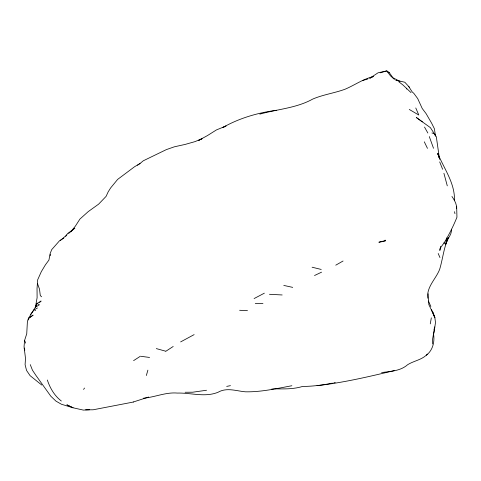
<?xml version="1.0" encoding="UTF-8"?>
<svg xmlns="http://www.w3.org/2000/svg" width="481" height="481" viewBox="0 0 481 481"><rect width="100%" height="100%" fill="white"/><g stroke="black" fill="none" stroke-linecap="round" stroke-linejoin="round"><path stroke-width="0.72" d="M451.376 229.251C452.128 234.908 446.867 238.738 445.821 244.071L443.915 242.869M427.747 298.196C426.425 286.85 435.894 279.076 439.658 269.348C442.815 258.814 443.771 247.697 448.382 237.602L445.821 244.071L446.524 237.891M50.216 255.772L50.258 254.419M456.577 208.399C456.89 204.028 454.28 199.958 451.948 196.44M39.598 302.537L41.126 301.01L36.995 303.487L35.263 307.317L28.397 318.494L27.411 321.416L26.738 333.778L24.591 340.398L24.056 346.627L25.511 358.471L25.09 364.676L26.545 370.424L30.087 375.661L41.763 385.034M432.678 343.963L432.467 339.881L434.77 326.918M440.145 248.286L439.844 250.421L440.638 246.849M433.886 333.213L435.503 322.523L434.884 317.791L432.996 312.145M430.273 323.881L431.331 317.851M434.036 329.858L434.307 328.397M440.614 246.735L440.277 248.094L444.582 242.165C449.278 234.103 453.475 225.926 456.95 217.202L456.655 206.289M146.356 375.505L147.883 370.154M65.747 236.285L67.574 233.556L72.655 229.858L74.146 228.253M83.55 389.418L84.554 388.047M30.483 314.574L34.199 309.74L37.482 307.99M381.649 372.553C390.698 371.356 400.475 371.031 407.684 364.676C414.045 360.696 422.246 359.86 427.411 354.064M36.544 305.597L35.263 307.317L39.424 304.768L36.995 303.487L35.522 306.619L37.103 297.769L37.037 288.588L37.662 279.816L41.3 271.681L45.406 264.845L48.936 260.065L50.132 253.673L51.689 249.657L59.638 240.644L63.823 238.107M71.128 231.361L75.325 226.19L79.93 219.053L88.209 211.628L98.617 204.148L106.091 196.374L108.177 191.853L110.654 187.909L117.635 179.407L134.542 166.751L140.031 163.498L143.26 160.804L166.372 149.603L174.435 146.789L185.149 144.42L195.021 141.618L202.044 138.702L198.419 140.494L207.497 135.552L216.426 129.924L226.028 126.034L222.505 127.693C239.045 118.212 257.738 112.746 276.593 110.275M426.352 355.267C432.834 350.18 434.806 341.955 433.555 334.163M60.528 240.356L66.817 234.975M68.645 233.459L74.874 228.138M28.397 318.494L33.021 315.169L28.397 318.494L28.463 319.943M137.488 165.242L140.031 163.498M369.853 78.187L378.09 72.781L386.784 70.899L389.231 72.565L392.947 77.766L399.952 81.373L395.839 80.147L404.816 82.245L409.379 87.199M165.909 351.226L173.208 346.482M133.592 360.636L140.5 356.168M335.768 265.175L343.067 261.009M369.883 78.259L373.509 76.377M194.132 334.62L180.622 341.913M254.1 298.563L264.358 293.176M314.52 275.523L321.579 272.162M372.961 76.683C362.812 79.167 354.437 85.269 344.997 89.256C334.409 93.122 323.136 94.601 312.734 99.074C296.386 108.159 277.555 109.151 259.842 114.117M394.216 370.617C368.705 376.695 343.181 382.756 317.033 385.648M148.677 397.029L133.279 402.002M380.164 72.823L386.784 70.899L390.446 75.812L394.486 79.431M362.914 80.405L367.857 78.98M379.01 242.298L385.377 240.927L385.107 240.091L385.239 240.674L378.974 242.111M133.423 402.026L93.128 409.788L85.558 409.824M291.877 385.738C276.533 388.576 261.057 392.135 245.382 391.805C236.261 391.029 226.713 387.175 217.959 392.31C204.786 397.583 190.951 392.682 177.369 393.073C165.819 392.033 154.96 397.21 143.566 398.19M226.695 386.399L230.453 385.648M332.389 383.123C322.51 385.191 312.5 386.333 302.417 386.483C293.278 389.309 283.796 388.937 274.477 388.84M333.814 382.852L335.239 382.581M206.529 390.253L192.671 392.213L185.113 392.268M271.711 389.105L273.785 388.907M89.538 409.758L83.387 410.101L72.92 407.756L61.418 404.238L55.94 401.112L50.842 396.248L35.961 375.451L32.461 370.202L30.267 364.634M282.161 294.961L269.456 294.294M255.279 303.379L262.963 303.511M239.616 310.281L247.487 310.678M141.222 356.337L149.573 357.455M283.778 285.419L292.707 287.379M312.103 267.208L321.224 269.45M156.301 348.587L165.674 351.202M387.902 72.168L389.231 72.565M431.95 132.954L433.76 133.496M34.199 309.74L35.708 310.479M409.283 109.452L418.789 115.025L415.776 107.966M398.893 81.83L403.048 85.083L411.039 92.629M61.334 401.016C54.473 395.767 50.036 388.101 47.336 380.014M41.594 296.783L40.29 295.575L39.52 289.201L37.494 283.592M422.366 121.861L416.354 117.52L430.387 127.645L436.327 136.778L439.249 157.305M408.676 86.466L412.181 91.889L413.888 93.416L417.706 98.593L422.222 108.484L426.106 113.642L431.679 123.274L434.391 128.716L435.455 135.78M424.513 127.068L427.856 133.021M430.946 308.976L434.884 317.791L431.385 309.289M424.296 141.823L427.465 148.358M430.711 308.483L428.836 304.599L428.168 293.777M428.451 301.052L430.868 306.565M438.191 253.481L439.947 257.539M439.7 161.923L442.622 169.27M24.591 340.398L25.643 343.103M429.286 136.568L433.525 148.304M439.7 159.043L437.8 153.505C444.041 168.777 455.002 183.051 454.461 200.427M439.748 159.121L437.938 153.758L439.033 157.311M24.152 348.082L24.82 350.126M443.915 173.298L447.288 185.858M454.509 211.682L454.948 213.648M435.311 135.714L435.04 134.277L435.419 136.129M406.637 88.444L406.71 89.057M72.92 407.756L67.015 404.894L72.92 407.756"/></g></svg>
